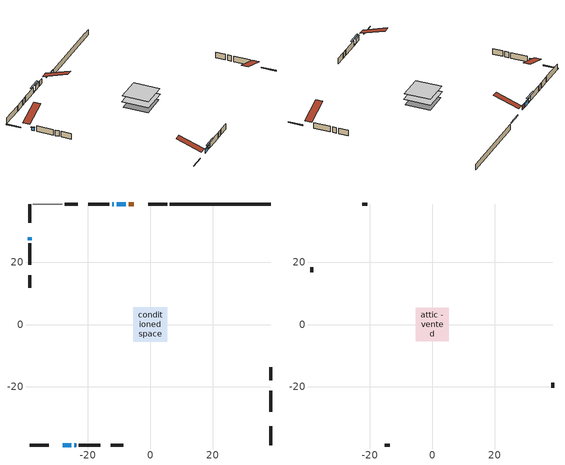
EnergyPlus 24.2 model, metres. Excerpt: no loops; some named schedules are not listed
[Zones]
conditioned space
 floor adiabatic (AdiabaticFloorConstruction): -5.49,-5.49 -5.49,5.49 5.49,5.49 5.49,-5.49 z1.3
 floor foundation (Slab1 construction): -5.15,-5.15 -5.15,5.15 5.15,5.15 5.15,-5.15 z-1.14
 wall outside (RimJoist1 construction): 5.38,38.61 -0.68,38.61 / -38.61,-38.61 -32.56,-38.61 / -38.61,38.61 -38.61,32.56 / 38.61,-38.61 38.61,-32.56 z1.3:1.6
 wall outside (AdiabaticWallConstruction 1): -5.26,38.61 -6.97,38.61 z1.3:3.33
 wall outside (AdiabaticWallConstruction): -7.89,38.61 -10.72,38.61 z1.3:3.17; -27.98,-38.61 -25.27,-38.61 z1.3:3.08; -38.61,27.98 -38.61,26.92 z1.3:2.69; -11.65,38.61 -12.2,38.61 / -24.35,-38.61 -23.79,-38.61 z1.3:1.67
 wall outside (Wall1 construction): -13.13,38.61 -19.9,38.61 / -22.87,-38.61 -16.09,-38.61 / -38.61,26 -38.61,19.22 / 38.61,-27.98 38.61,-21.2 z1.3:3.74
 wall outside (Wall3 construction): -23.3,38.61 -27.34,38.61 / -12.69,-38.61 -8.65,-38.61 / -38.61,15.82 -38.61,11.78 / 38.61,-17.81 38.61,-13.76 z1.3:3.74
 wall foundation (FoundationWall1 construction): 6.3,38.61,-1.14 6.3,38.61,1.3 35.38,38.61,1.3 35.38,38.61,1.18 38.61,38.61,1.18 38.61,38.61,-1.14
 wall adiabatic (Wall4 construction): -28.27,38.61 -37.68,38.61 z1.3:3.74
 window (WindowConstruction): -7.89,38.61 -10.72,38.61 z1.3:3.17
 window (WindowConstruction 1): -27.98,-38.61 -25.27,-38.61 z1.3:3.08
 window (WindowConstruction 2): -38.61,27.98 -38.61,26.93 z1.3:2.69
 window (WindowConstruction 3): -11.65,38.61 -12.2,38.61 z1.3:1.66
 window (WindowConstruction 4): -24.34,-38.61 -23.79,-38.61 z1.3:1.66
 door (Door): -5.26,38.61 -6.97,38.61 z1.3:3.33
 ceiling adiabatic (AdiabaticFloorConstruction): 5.49,-5.49 5.49,5.49 -5.49,5.49 -5.49,-5.49 z1.3
attic - vented
 floor to conditioned space (Floor1 construction Reversed): -5.3,-5.3 -5.3,5.3 5.3,5.3 5.3,-5.3 z3.74
 wall outside (Wall2 construction): -20.83,38.61 -22.37,38.61 / -15.16,-38.61 -13.62,-38.61 / -38.61,18.29 -38.61,16.75 / 38.61,-20.27 38.61,-18.73 z1.3:3.74
 roof outside (Roof1 construction): -4.33,38.61,3.74 -4.33,28.29,7.18 -1.61,28.29,7.18 -1.61,38.61,3.74; -28.91,-38.61,3.74 -28.91,-28.29,7.18 -31.63,-28.29,7.18 -31.63,-38.61,3.74; -38.61,28.91,3.74 -28.29,28.91,7.18 -28.29,31.63,7.18 -38.61,31.63,3.74; 38.61,-28.91,3.74 28.29,-28.91,7.18 28.29,-31.63,7.18 38.61,-31.63,3.74
shading: -10.93,38.61 -7.69,38.61 -7.69,39.03 -10.93,39.03 z3.37; -25.07,-38.61 -28.18,-38.61 -28.18,-39.03 -25.07,-39.03 z3.28; -38.61,26.72 -38.61,28.18 -39.03,28.18 -39.03,26.72 z2.89; -14.84,38.61 -9.01,38.61 -9.01,39.03 -14.84,39.03 z4.3; -21.15,-38.61 -26.98,-38.61 -26.98,-39.03 -21.15,-39.03 z4.3
[Building]
Building 1: Terrain=Suburbs
[Site:Location]
Winnipeg Intl AP_MB: Latitude {deg}=49.91; Longitude {deg}=-97.24; Time Zone {hr}=-6; Elevation {m}=239; Keep Site Location Information=Yes
[Site:GroundTemperature:Shallow]
-2.46526, -5.11642, -5.32873, -4.07063, 0.979979, 6.00706, 10.3653, 13.1261, 13.3606, 11.1152, 6.8681, 1.99523
[Site:WaterMainsTemperature]
Calculation Method=Schedule; Temperature Schedule=mains temperature schedule
[Material] Roughness=Rough; Thermal Absorptance=0.9
Name | Thickness {m} | Conductivity {W/m-K} | Density {kg/m3} | Specific Heat {J/kg-K} | Solar Absorptance | Visible Absorptance
asphalt or fiberglass shingles | 0.00635 | 0.162714 | 1121.4 | 1465.45 | 0.84 | 0.84
ceiling loosefill ins | 0.338667 | 0.0480833 | 16.02 | 1046.75 | 0.7 | 0.7
ceiling stud and cavity | 0.1397 | 0.340499 | 65.682 | 1177.47 | 0.7 | 0.7
concrete 4.0 in. | 0.1016 | 1.803125 | 2242.8 | 837.4 | 0.7 | 0.7
concrete 8.0 in. | 0.2032 | 1.803125 | 2242.8 | 837.4 | 0.7 | 0.7
door material | 0.04445 | 0.053851 | 512.64 | 1214.23 | 0.7 | 0.7
floor covering | 0.0127 | 0.0433444 | 54.468 | 1339.84 | 0.6 | 0.6
floor rigid ins; wall rigid ins 2 | 0.512978 | 0.029427 | 32.04 | 1214.23 | 0.7 | 0.7
floor stud and cavity | 0.1397 | 1.75129 | 37.0049 | 1207.88 | 0.7 | 0.7
furniture material conditioned space 1 | 0.1524 | 0.115458 | 640.8 | 1214.23 | 0.6 | 0.6
gypsum board | 0.0127 | 0.160291 | 801 | 837.4 | 0.6 | 0.6
osb sheathing 0.5 in. | 0.0127 | 0.115458 | 512.64 | 1214.23 | 0.7 | 0.7
osb sheathing 0.75 in. | 0.01905 | 0.115458 | 512.64 | 1214.23 | 0.7 | 0.7
osb sheathing 2.0 in. | 0.0508 | 0.115458 | 512.64 | 1214.23 | 0.7 | 0.7
rim joist rigid ins; wall rigid ins | 0.051816 | 0.029427 | 32.04 | 1214.23 | 0.7 | 0.7
rim joist stud and cavity | 0.0508 | 0.0344856 | 125.044 | 1163.47 | 0.6 | 0.6
wall rigid ins 1 | 0.051816 | 0.029427 | 32.04 | 1214.23 | 0.4 | 0.4
wall stud and cavity | 0.1397 | 0.224124 | 139.0536 | 1170.24 | 0.7 | 0.7
wall stud and cavity 1 | 0.0889 | 6.1454 | 50.32683 | 1063.81 | 0.6 | 0.6
wall stud and cavity 2 | 0.1397 | 0.255425 | 139.0536 | 1170.24 | 0.7 | 0.7
wall stud and cavity 3 | 0.1397 | 0.177674 | 139.0536 | 1170.24 | 0.7 | 0.7
wall stud and cavity 4 | 0.0889 | 0.380278 | 52.3479 | 1209.89 | 0.7 | 0.7
wall stud and cavity 5 | 0.0889 | 0.391764 | 83.0341 | 1211.67 | 0.7 | 0.7
wood siding | 0.0254 | 0.102417 | 544.68 | 1172.36 | 0.4 | 0.4
wood siding 1 | 0.00254 | 0.102417 | 544.68 | 1172.36 | 0.4 | 0.4
wood siding 2; wood siding 3; wood siding 4 | 0.0254 | 0.102417 | 544.68 | 1172.36 | 0.7 | 0.7
[WindowMaterial:SimpleGlazingSystem]
Name | U-Factor {W/m2-K} | Solar Heat Gain Coefficient
WindowMaterial | 2.89692 | 0.69
WindowMaterial 1 | 2.90032 | 0.69
WindowMaterial 2 | 2.9219 | 0.66
WindowMaterial 3 | 3.07407 | 0.43
[Construction]
AdiabaticFloorConstruction: floor stud and cavity, floor rigid ins, osb sheathing 0.75 in., floor covering
AdiabaticWallConstruction: wood siding 3, wall rigid ins 2, wall stud and cavity 4, gypsum board
AdiabaticWallConstruction 1: wood siding 4, wall rigid ins 2, wall stud and cavity 4, gypsum board
Door: door material
Floor1 construction Reversed: gypsum board, ceiling stud and cavity, ceiling loosefill ins
FoundationWall1 construction: concrete 8.0 in.
furniture construction conditioned space 1: furniture material conditioned space 1
PartitionWallConstruction: gypsum board, wall stud and cavity 5, gypsum board
RimJoist1 construction: wood siding 2, rim joist rigid ins, osb sheathing 2.0 in., rim joist stud and cavity
Roof1 construction: asphalt or fiberglass shingles
Slab1 construction: concrete 4.0 in.
Wall1 construction: wood siding, wall rigid ins, osb sheathing 0.5 in., wall stud and cavity, gypsum board
Wall2 construction: wood siding 1, wall stud and cavity 1
Wall3 construction: wood siding, wall rigid ins, osb sheathing 0.5 in., wall stud and cavity 2, gypsum board
Wall4 construction: wall rigid ins 1, osb sheathing 0.5 in., wall stud and cavity 3, gypsum board
WindowConstruction: WindowMaterial
WindowConstruction 1: WindowMaterial 1
WindowConstruction 2: WindowMaterial 2
WindowConstruction 3; WindowConstruction 4: WindowMaterial 3
[Zone] Multiplier=1; Part of Total Floor Area=Yes
Name | Volume {m3}
attic - vented | 62.7385
conditioned space | 566.4
[Space]
Name | Zone | Volume {m3}
attic - vented 1 | attic - vented | 62.7385
conditioned space 1 | conditioned space | 566.4
[ZoneInfiltration:EffectiveLeakageArea]
infil attic - vented 1: Zone or Space=attic - vented 1; Schedule=Always On Discrete; Effective Air Leakage Area {cm2}=3744; Stack Coefficient=0.000408834; Wind Coefficient=1.36613e-05
[ZoneMixing]
whole house fan mix: Zone or Space=attic - vented; Schedule=Always On Continuous; Design Flow Rate Calculation Method=Flow/Zone; Design Flow Rate {m3/s}=0; Source Zone or Space=conditioned space
[SurfaceProperty:ExposedFoundationPerimeter]
Slab1: Exposed Perimeter Calculation Method=TotalExposedPerimeter; Total Exposed Perimeter {m}=32.309
[InternalMass] Zone or ZoneList=conditioned space; Space or SpaceList=conditioned space 1
Name | Construction | Surface Area {m2}
furniture mass conditioned space 1 | furniture construction conditioned space 1 | 90.6002
partition wall mass | PartitionWallConstruction | 226.5
[Lights]
interior lighting: Zone or ZoneList or Space or SpaceList=conditioned space 1; Schedule=interior lighting schedule; Design Level Calculation Method=LightingLevel; Lighting Level {W}=343.2; Return Air Fraction=0; Fraction Radiant=0.6; Fraction Visible=0.2; Fraction Replaceable=1
[People]
occupants: Zone or ZoneList or Space or SpaceList=conditioned space 1; Number of People Schedule=occupants schedule; Number of People Calculation Method=People; Number of People=3; Fraction Radiant=0.314171; Sensible Heat Fraction=0.56303; Activity Level Schedule=occupants activity schedule; Carbon Dioxide Generation Rate {m3/s-W}=0; Enable ASHRAE 55 Comfort Warnings=No; Mean Radiant Temperature Calculation Type=EnclosureAveraged
[ElectricEquipment] Zone or ZoneList or Space or SpaceList=conditioned space 1; Design Level Calculation Method=EquipmentLevel
Name | Schedule | Design Level {W} | Fraction Latent | Fraction Radiant | Fraction Lost
clothes dryer | clothes dryer schedule | 140.772 | 0.015 | 0.081 | 0.85
clothes washer | clothes washer schedule | 32.1985 | 0.03 | 0.162 | 0.7
cooking range | cooking range schedule | 208.969 | 0.08 | 0.432 | 0.2
dishwasher | dishwasher schedule | 66.8632 | 0.3 | 0.18 | 0.4
fridge | fridge schedule | 72.9452 | 0 | 0.6 | 0
mech vent house fan | mech vent house fan schedule | 14.2 | 0 | 0 | 1
mech vent house fan cfis | mech vent house fan cfis schedule | 0 | 0 | 0 | 0
misc plug loads | misc plug loads schedule | 494.7 | 0.045 | 0.513 | 0.1
whole house fan | Always On Discrete | 0 | 0 | 0 | 1
[OtherEquipment] Zone or ZoneList or Space or SpaceList=conditioned space 1; Design Level Calculation Method=EquipmentLevel
Name | Fuel Type | Schedule | Design Level {W} | Fraction Latent | Fraction Radiant | Fraction Lost
clothes dryer 1 | Electricity | clothes dryer schedule | 0 | 0.015 | 0.081 | 0.85
cooking range 1 | Electricity | cooking range schedule | 0 | 0.08 | 0.432 | 0.2
general water use latent | None | general water use schedule | 59.3978 | 1 | 0 | 0
general water use sensible | None | general water use schedule | -58.539 | 0 | 0.6 | 0
mech vent house fan latent load | None | Always On Discrete | 0 | 1 | 0 | 0
mech vent house fan sensible load | None | Always On Discrete | 0 | 0 | 0 | 0
water heater energy adjustment1 | Electricity | Always On Discrete | 0.01 | 0 | 0 | 1
[ZoneInfiltration:DesignFlowRate] Zone or ZoneList or Space or SpaceList=conditioned space 1; Schedule=Always On Discrete; Design Flow Rate Calculation Method=Flow/Zone; Design Flow Rate {m3/s}=0
infil flow; natural vent flow; whole house fan flow
[ZoneControl:Thermostat]
conditioned space Thermostat: Zone or ZoneList=conditioned space; Control Type Schedule=conditioned space Thermostat Schedule; Control 1=conditioned space temperature setpoint; Temperature Difference Between Cutout And Setpoint {deltaC}=0
[ZoneHVAC:Baseboard:Convective:Electric]
electric baseboard: Availability Schedule=Always On Discrete; Heating Design Capacity {W}=29721.5; Efficiency=1
[Zone equipment]
conditioned space: electric baseboard
[Foundation:Kiva]
Foundation Kiva 1: Initial Indoor Air Temperature {C}=21; Wall Height Above Grade {m}=1.299972; Wall Depth Below Slab {m}=0.2032
[Foundation:Kiva:Settings]
Soil Conductivity {W/m-K}=0.849921; Soil Density {kg/m3}=1842.3; Soil Specific Heat {J/kg-K}=418.7; Ground Solar Absorptivity=0.9; Ground Thermal Absorptivity=0.9; Ground Surface Roughness {m}=0.03; Far-Field Width {m}=40; Deep-Ground Boundary Condition=ZeroFlux; Deep-Ground Depth {m}=40; Minimum Cell Dimension {m}=0.2; Maximum Cell Growth Coefficient=3; Simulation Timestep=Timestep
[Exterior:Lights]
exterior lighting: Schedule=exterior lighting schedule; Design Level {W}=75.6
[EnergyManagementSystem:GlobalVariable]
infil_program_Qfan
infil_program_Qinf
natural_vent_program_Qnv
natural_vent_program_Qwhf
[EnergyManagementSystem:Sensor]
Name | Output:Variable or Output:Meter Index Key | Output:Variable or Output:Meter
airflow_gain | infil flow | Infiltration Sensible Heat Gain Energy
airflow_gain_1 | natural vent flow | Infiltration Sensible Heat Gain Energy
airflow_gain_2 | whole house fan flow | Infiltration Sensible Heat Gain Energy
airflow_loss | infil flow | Infiltration Sensible Heat Loss Energy
airflow_loss_1 | natural vent flow | Infiltration Sensible Heat Loss Energy
airflow_loss_2 | whole house fan flow | Infiltration Sensible Heat Loss Energy
clg_load_cond |  | Cooling:EnergyTransfer:Zone:CONDITIONED SPACE
clg_sp_s; clg_sp_s_1 | cooling setpoint | Schedule Value
clothes_dryer_exhaust_0_sch_s | clothes dryer exhaust 0 schedule | Schedule Value
conditioned_space_clg_unmet_s | conditioned space | Zone Cooling Setpoint Not Met Time
conditioned_space_htg_unmet_s | conditioned space | Zone Heating Setpoint Not Met Time
cool_season | cooling season schedule | Schedule Value
fridge_tin_s | conditioned space | Zone Mean Air Temperature
htg_load_cond |  | Heating:EnergyTransfer:Zone:CONDITIONED SPACE
htg_sp_s; htg_sp_s_1 | heating setpoint | Schedule Value
ig_ee_conv | clothes dryer | Electric Equipment Convective Heating Energy
ig_ee_conv_2 | cooking range | Electric Equipment Convective Heating Energy
ig_ee_conv_4 | fridge | Electric Equipment Convective Heating Energy
ig_ee_conv_5 | misc plug loads | Electric Equipment Convective Heating Energy
ig_ee_conv_6 | whole house fan | Electric Equipment Convective Heating Energy
ig_ee_rad | clothes dryer | Electric Equipment Radiant Heating Energy
ig_ee_rad_2 | cooking range | Electric Equipment Radiant Heating Energy
ig_ee_rad_4 | fridge | Electric Equipment Radiant Heating Energy
ig_ee_rad_5 | misc plug loads | Electric Equipment Radiant Heating Energy
ig_ee_rad_6 | whole house fan | Electric Equipment Radiant Heating Energy
ig_lgt_conv | interior lighting | Lights Convective Heating Energy
ig_lgt_rad | interior lighting | Lights Radiant Heating Energy
ig_lgt_vis | interior lighting | Lights Visible Radiation Heating Energy
ig_oe_conv | clothes dryer 1 | Other Equipment Convective Heating Energy
ig_oe_conv_1 | cooking range 1 | Other Equipment Convective Heating Energy
ig_oe_conv_2 | general water use latent | Other Equipment Convective Heating Energy
ig_oe_conv_3 | general water use sensible | Other Equipment Convective Heating Energy
ig_oe_conv_4 | water heater energy adjustment1 | Other Equipment Convective Heating Energy
ig_oe_rad | clothes dryer 1 | Other Equipment Radiant Heating Energy
ig_oe_rad_1 | cooking range 1 | Other Equipment Radiant Heating Energy
ig_oe_rad_2 | general water use latent | Other Equipment Radiant Heating Energy
ig_oe_rad_3 | general water use sensible | Other Equipment Radiant Heating Energy
ig_oe_rad_4 | water heater energy adjustment1 | Other Equipment Radiant Heating Energy
ig_ppl_conv | occupants | People Convective Heating Energy
ig_ppl_rad | occupants | People Radiant Heating Energy
im_conv | furniture mass conditioned space 1 | Surface Inside Face Convection Heat Gain Energy
im_conv_1 | partition wall mass | Surface Inside Face Convection Heat Gain Energy
im_ig | furniture mass conditioned space 1 | Surface Inside Face Internal Gains Radiation Heat Gain Energy
im_ig_1 | partition wall mass | Surface Inside Face Internal Gains Radiation Heat Gain Energy
im_lgt | furniture mass conditioned space 1 | Surface Inside Face Lights Radiation Heat Gain Energy
im_lgt_1 | partition wall mass | Surface Inside Face Lights Radiation Heat Gain Energy
im_sol | furniture mass conditioned space 1 | Surface Inside Face Solar Radiation Heat Gain Energy
im_sol_1 | partition wall mass | Surface Inside Face Solar Radiation Heat Gain Energy
im_surf | furniture mass conditioned space 1 | Surface Inside Face Net Surface Thermal Radiation Heat Gain Energy
im_surf_1 | partition wall mass | Surface Inside Face Net Surface Thermal Radiation Heat Gain Energy
mv_conv | mech vent house fan | Electric Equipment Convective Heating Energy
mv_conv_1 | mech vent house fan cfis | Electric Equipment Convective Heating Energy
mv_conv_2 | mech vent house fan latent load | Other Equipment Convective Heating Energy
mv_conv_3 | mech vent house fan sensible load | Other Equipment Convective Heating Energy
mv_rad | mech vent house fan | Electric Equipment Radiant Heating Energy
mv_rad_1 | mech vent house fan cfis | Electric Equipment Radiant Heating Energy
mv_rad_2 | mech vent house fan latent load | Other Equipment Radiant Heating Energy
mv_rad_3 | mech vent house fan sensible load | Other Equipment Radiant Heating Energy
natural_vent_s | natural vent schedule | Schedule Value
out_pb_s |  | Site Outdoor Air Barometric Pressure
out_wt_s |  | Site Outdoor Air Humidity Ratio
site_vw_s |  | Site Wind Speed
ss_back_out | Window1 | Surface Window Shortwave from Zone Back Out Window Heat Transfer Rate
ss_back_out_1 | Window3 | Surface Window Shortwave from Zone Back Out Window Heat Transfer Rate
ss_back_out_2 | Window5 | Surface Window Shortwave from Zone Back Out Window Heat Transfer Rate
ss_back_out_3 | Window6 | Surface Window Shortwave from Zone Back Out Window Heat Transfer Rate
ss_back_out_4 | Window8 | Surface Window Shortwave from Zone Back Out Window Heat Transfer Rate
ss_conv | Door1 | Surface Inside Face Convection Heat Gain Energy
ss_conv_1 | Window1 | Surface Inside Face Convection Heat Gain Energy
ss_conv_2 | Window3 | Surface Inside Face Convection Heat Gain Energy
ss_conv_3 | Window5 | Surface Inside Face Convection Heat Gain Energy
ss_conv_4 | Window6 | Surface Inside Face Convection Heat Gain Energy
ss_conv_5 | Window8 | Surface Inside Face Convection Heat Gain Energy
ss_ig | Door1 | Surface Inside Face Internal Gains Radiation Heat Gain Energy
ss_ig_1 | Window1 | Surface Inside Face Internal Gains Radiation Heat Gain Energy
ss_ig_2 | Window3 | Surface Inside Face Internal Gains Radiation Heat Gain Energy
ss_ig_3 | Window5 | Surface Inside Face Internal Gains Radiation Heat Gain Energy
ss_ig_4 | Window6 | Surface Inside Face Internal Gains Radiation Heat Gain Energy
ss_ig_5 | Window8 | Surface Inside Face Internal Gains Radiation Heat Gain Energy
ss_lgt | Door1 | Surface Inside Face Lights Radiation Heat Gain Energy
ss_sol | Door1 | Surface Inside Face Solar Radiation Heat Gain Energy
ss_surf | Door1 | Surface Inside Face Net Surface Thermal Radiation Heat Gain Energy
ss_surf_1 | Window1 | Surface Inside Face Net Surface Thermal Radiation Heat Gain Energy
ss_surf_2 | Window3 | Surface Inside Face Net Surface Thermal Radiation Heat Gain Energy
ss_surf_3 | Window5 | Surface Inside Face Net Surface Thermal Radiation Heat Gain Energy
ss_surf_4 | Window6 | Surface Inside Face Net Surface Thermal Radiation Heat Gain Energy
ss_surf_5 | Window8 | Surface Inside Face Net Surface Thermal Radiation Heat Gain Energy
ss_trans_in | Window1 | Surface Window Transmitted Solar Radiation Rate
ss_trans_in_1 | Window3 | Surface Window Transmitted Solar Radiation Rate
ss_trans_in_2 | Window5 | Surface Window Transmitted Solar Radiation Rate
ss_trans_in_3 | Window6 | Surface Window Transmitted Solar Radiation Rate
ss_trans_in_4 | Window8 | Surface Window Transmitted Solar Radiation Rate
ss_trans_out | Window1 | Surface Inside Face Initial Transmitted Diffuse Transmitted Out Window Solar Radiation Rate
ss_trans_out_1 | Window3 | Surface Inside Face Initial Transmitted Diffuse Transmitted Out Window Solar Radiation Rate
ss_trans_out_2 | Window5 | Surface Inside Face Initial Transmitted Diffuse Transmitted Out Window Solar Radiation Rate
ss_trans_out_3 | Window6 | Surface Inside Face Initial Transmitted Diffuse Transmitted Out Window Solar Radiation Rate
ss_trans_out_4 | Window8 | Surface Inside Face Initial Transmitted Diffuse Transmitted Out Window Solar Radiation Rate
s_conv | Floor1 | Surface Inside Face Convection Heat Gain Energy
s_conv_1 | FoundationWall1 | Surface Inside Face Convection Heat Gain Energy
s_conv_10 | Wall1:180 | Surface Inside Face Convection Heat Gain Energy
s_conv_11 | Wall1:270 | Surface Inside Face Convection Heat Gain Energy
s_conv_12 | Wall1:90 | Surface Inside Face Convection Heat Gain Energy
s_conv_13 | Wall3:0 | Surface Inside Face Convection Heat Gain Energy
s_conv_14 | Wall3:180 | Surface Inside Face Convection Heat Gain Energy
s_conv_15 | Wall3:270 | Surface Inside Face Convection Heat Gain Energy
s_conv_16 | Wall3:90 | Surface Inside Face Convection Heat Gain Energy
s_conv_17 | Wall4 | Surface Inside Face Convection Heat Gain Energy
s_conv_2 | inferred conditioned ceiling | Surface Inside Face Convection Heat Gain Energy
s_conv_3 | inferred conditioned floor | Surface Inside Face Convection Heat Gain Energy
s_conv_4 | RimJoist1:0 | Surface Inside Face Convection Heat Gain Energy
s_conv_5 | RimJoist1:180 | Surface Inside Face Convection Heat Gain Energy
s_conv_6 | RimJoist1:270 | Surface Inside Face Convection Heat Gain Energy
s_conv_7 | RimJoist1:90 | Surface Inside Face Convection Heat Gain Energy
s_conv_8 | Slab1 | Surface Inside Face Convection Heat Gain Energy
s_conv_9 | Wall1:0 | Surface Inside Face Convection Heat Gain Energy
s_ig | Floor1 | Surface Inside Face Internal Gains Radiation Heat Gain Energy
s_ig_1 | FoundationWall1 | Surface Inside Face Internal Gains Radiation Heat Gain Energy
s_ig_10 | Wall1:180 | Surface Inside Face Internal Gains Radiation Heat Gain Energy
s_ig_11 | Wall1:270 | Surface Inside Face Internal Gains Radiation Heat Gain Energy
s_ig_12 | Wall1:90 | Surface Inside Face Internal Gains Radiation Heat Gain Energy
s_ig_13 | Wall3:0 | Surface Inside Face Internal Gains Radiation Heat Gain Energy
s_ig_14 | Wall3:180 | Surface Inside Face Internal Gains Radiation Heat Gain Energy
s_ig_15 | Wall3:270 | Surface Inside Face Internal Gains Radiation Heat Gain Energy
s_ig_16 | Wall3:90 | Surface Inside Face Internal Gains Radiation Heat Gain Energy
s_ig_17 | Wall4 | Surface Inside Face Internal Gains Radiation Heat Gain Energy
s_ig_2 | inferred conditioned ceiling | Surface Inside Face Internal Gains Radiation Heat Gain Energy
s_ig_3 | inferred conditioned floor | Surface Inside Face Internal Gains Radiation Heat Gain Energy
s_ig_4 | RimJoist1:0 | Surface Inside Face Internal Gains Radiation Heat Gain Energy
s_ig_5 | RimJoist1:180 | Surface Inside Face Internal Gains Radiation Heat Gain Energy
s_ig_6 | RimJoist1:270 | Surface Inside Face Internal Gains Radiation Heat Gain Energy
s_ig_7 | RimJoist1:90 | Surface Inside Face Internal Gains Radiation Heat Gain Energy
s_ig_8 | Slab1 | Surface Inside Face Internal Gains Radiation Heat Gain Energy
s_ig_9 | Wall1:0 | Surface Inside Face Internal Gains Radiation Heat Gain Energy
s_lgt | Floor1 | Surface Inside Face Lights Radiation Heat Gain Energy
s_lgt_1 | FoundationWall1 | Surface Inside Face Lights Radiation Heat Gain Energy
s_lgt_10 | Wall1:180 | Surface Inside Face Lights Radiation Heat Gain Energy
s_lgt_11 | Wall1:270 | Surface Inside Face Lights Radiation Heat Gain Energy
s_lgt_12 | Wall1:90 | Surface Inside Face Lights Radiation Heat Gain Energy
s_lgt_13 | Wall3:0 | Surface Inside Face Lights Radiation Heat Gain Energy
s_lgt_14 | Wall3:180 | Surface Inside Face Lights Radiation Heat Gain Energy
s_lgt_15 | Wall3:270 | Surface Inside Face Lights Radiation Heat Gain Energy
s_lgt_16 | Wall3:90 | Surface Inside Face Lights Radiation Heat Gain Energy
s_lgt_17 | Wall4 | Surface Inside Face Lights Radiation Heat Gain Energy
s_lgt_2 | inferred conditioned ceiling | Surface Inside Face Lights Radiation Heat Gain Energy
s_lgt_3 | inferred conditioned floor | Surface Inside Face Lights Radiation Heat Gain Energy
s_lgt_4 | RimJoist1:0 | Surface Inside Face Lights Radiation Heat Gain Energy
s_lgt_5 | RimJoist1:180 | Surface Inside Face Lights Radiation Heat Gain Energy
s_lgt_6 | RimJoist1:270 | Surface Inside Face Lights Radiation Heat Gain Energy
s_lgt_7 | RimJoist1:90 | Surface Inside Face Lights Radiation Heat Gain Energy
s_lgt_8 | Slab1 | Surface Inside Face Lights Radiation Heat Gain Energy
s_lgt_9 | Wall1:0 | Surface Inside Face Lights Radiation Heat Gain Energy
s_sol | Floor1 | Surface Inside Face Solar Radiation Heat Gain Energy
s_sol_1 | FoundationWall1 | Surface Inside Face Solar Radiation Heat Gain Energy
s_sol_10 | Wall1:180 | Surface Inside Face Solar Radiation Heat Gain Energy
s_sol_11 | Wall1:270 | Surface Inside Face Solar Radiation Heat Gain Energy
s_sol_12 | Wall1:90 | Surface Inside Face Solar Radiation Heat Gain Energy
s_sol_13 | Wall3:0 | Surface Inside Face Solar Radiation Heat Gain Energy
s_sol_14 | Wall3:180 | Surface Inside Face Solar Radiation Heat Gain Energy
s_sol_15 | Wall3:270 | Surface Inside Face Solar Radiation Heat Gain Energy
s_sol_16 | Wall3:90 | Surface Inside Face Solar Radiation Heat Gain Energy
s_sol_17 | Wall4 | Surface Inside Face Solar Radiation Heat Gain Energy
s_sol_2 | inferred conditioned ceiling | Surface Inside Face Solar Radiation Heat Gain Energy
s_sol_3 | inferred conditioned floor | Surface Inside Face Solar Radiation Heat Gain Energy
s_sol_4 | RimJoist1:0 | Surface Inside Face Solar Radiation Heat Gain Energy
s_sol_5 | RimJoist1:180 | Surface Inside Face Solar Radiation Heat Gain Energy
s_sol_6 | RimJoist1:270 | Surface Inside Face Solar Radiation Heat Gain Energy
s_sol_7 | RimJoist1:90 | Surface Inside Face Solar Radiation Heat Gain Energy
s_sol_8 | Slab1 | Surface Inside Face Solar Radiation Heat Gain Energy
s_sol_9 | Wall1:0 | Surface Inside Face Solar Radiation Heat Gain Energy
s_surf | Floor1 | Surface Inside Face Net Surface Thermal Radiation Heat Gain Energy
s_surf_1 | FoundationWall1 | Surface Inside Face Net Surface Thermal Radiation Heat Gain Energy
s_surf_10 | Wall1:180 | Surface Inside Face Net Surface Thermal Radiation Heat Gain Energy
s_surf_11 | Wall1:270 | Surface Inside Face Net Surface Thermal Radiation Heat Gain Energy
s_surf_12 | Wall1:90 | Surface Inside Face Net Surface Thermal Radiation Heat Gain Energy
s_surf_13 | Wall3:0 | Surface Inside Face Net Surface Thermal Radiation Heat Gain Energy
s_surf_14 | Wall3:180 | Surface Inside Face Net Surface Thermal Radiation Heat Gain Energy
s_surf_15 | Wall3:270 | Surface Inside Face Net Surface Thermal Radiation Heat Gain Energy
s_surf_16 | Wall3:90 | Surface Inside Face Net Surface Thermal Radiation Heat Gain Energy
s_surf_17 | Wall4 | Surface Inside Face Net Surface Thermal Radiation Heat Gain Energy
s_surf_2 | inferred conditioned ceiling | Surface Inside Face Net Surface Thermal Radiation Heat Gain Energy
